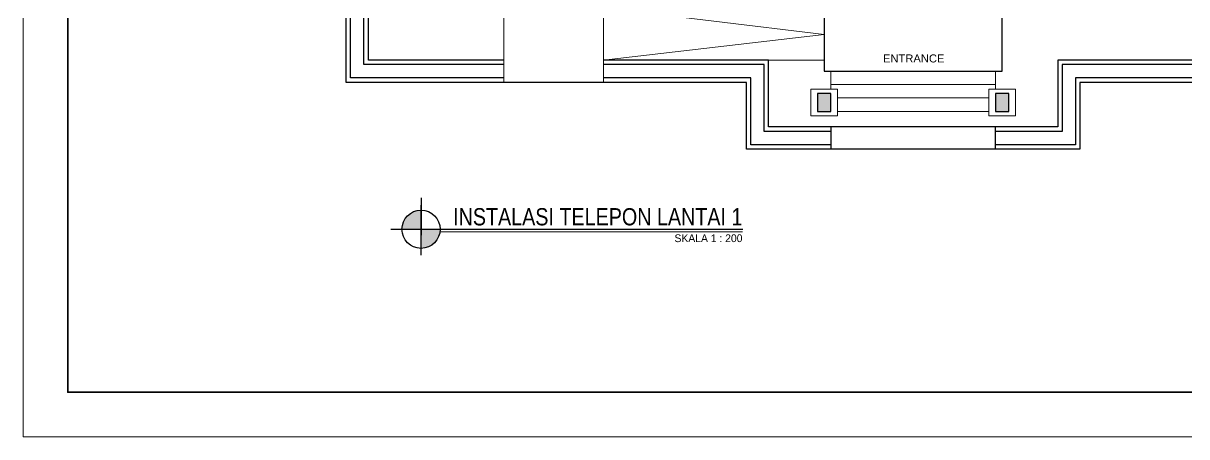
# Model space of a CAD drawing. Header units: millimetres. Extents: x -11 to 37583, y -101 to 28664.
# Drawn here: x 2857 to 8088, y 17664 to 19522 of the extents above; entities that cross this region are included whole.
import ezdxf
from ezdxf.enums import TextEntityAlignment as Align

# ---------------------------------------------------------------- set-up
doc = ezdxf.new("R2010")
doc.units = ezdxf.units.MM
doc.layers.add('D1', color=1, linetype='Continuous')
doc.layers.add('HT', color=8, linetype='Continuous')
for name, color, linetype, lineweight in [('DENAH', 7, 'Continuous', 0), ('GRS KOP', 1, 'Continuous', 35), ('KOLOM', 1, 'Continuous', 30), ('kop', 7, 'Continuous', 20), ('lan', 7, 'Continuous', 15), ('not', 7, 'Continuous', 20), ('sol kol', 8, 'Continuous', 0)]:
    doc.layers.add(name, color=color, linetype=linetype, lineweight=lineweight)
doc.styles.add('BARU', font='complex.shx')
doc.styles.add('NOT', font='ARIALN.TTF')
doc.styles.get("Standard").update_dxf_attribs({"font": 'arial.ttf'})
doc.styles.add('style2', font='verdana.ttf')

# ---------------------------------------------------------------- blocks, each defined once
blk = doc.blocks.new('K1')
at = {"layer": 'KOLOM'}
blk.add_lwpolyline([(0.2, 0.15), (-0.2, 0.15), (-0.2, -0.15), (0.2, -0.15), (0.2, 0.15)], dxfattribs=at)
blk = doc.blocks.new('NOTASI RUANG')
at = {"layer": 'not'}
for height, p in [(0.26, (-0.011, 0.3)), (0.175, (-0.009, -0.017))]:
    blk.add_attdef('RUANG', text='', height=height, dxfattribs=at).set_placement(p, align=Align.MIDDLE_CENTER)
blk = doc.blocks.new('kop')
at = {"layer": 'GRS KOP'}
blk.add_lwpolyline([(1, 54), (83, 54), (83, 1), (1, 1)], close=True, dxfattribs=at)
at = {"layer": 'kop', "color": 7}
for p, q in [((0, 55), (0, 0)), ((0, 0), (84, 0))]:
    blk.add_line(p, q, dxfattribs=at)
at = {"layer": 'kop', "style": 'BARU', "flags": 4}
for p, height in [((73.8, 5.4), 0.35), ((80.303, 5.382), 0.25), ((73.8, 4.9), 0.35), ((80.303, 4.882), 0.25), ((73.8, 4.4), 0.35), ((80.303, 4.382), 0.25)]:
    blk.add_attdef('-', p, '', height=height, dxfattribs=at)
at = {"layer": 'kop', "flags": 4}
for tag, p in [('AR-00', (78.057, 2.648)), ('00', (81.238, 2.647))]:
    blk.add_attdef(tag, text='', height=0.35, dxfattribs=at).set_placement(p, align=Align.MIDDLE)

msp = doc.modelspace()

# ---------------------------------------------------------------- hatches: boundary and pattern name
at = {"layer": 'DENAH'}
for points in [[(4559.3, 18596.2), (4645.8, 18596.2), (4645.8, 18682.1, 0.416242)], [(4732.3, 18596.2), (4645.8, 18596.2), (4645.8, 18510.3, 0.416242)]]:
    msp.add_hatch(color=256, dxfattribs=at).paths.add_polyline_path(points)
at = {"layer": 'sol kol'}
for points in [[(6428.2, 19205.9), (6428.2, 19125.9), (6488.2, 19125.9), (6488.2, 19205.9)], [(7228.2, 19205.9), (7228.2, 19125.9), (7288.2, 19125.9), (7288.2, 19205.9)]]:
    msp.add_hatch(color=256, dxfattribs=at).paths.add_polyline_path(points)

# ---------------------------------------------------------------- linework, layer by layer
for p, q in [((4308.2, 19255.9), (4308.2, 22155.9)), ((4328.2, 19275.9), (4328.2, 22135.9)), ((4388.2, 19335.9), (4388.2, 22075.9)), ((4408.2, 19355.9), (4408.2, 22055.9)), ((6458.2, 19565.9), (6458.2, 19305.9)), ((7258.2, 19305.9), (7258.2, 19565.9)), ((5017.2, 19335.9), (4388.2, 19335.9)), ((5017.2, 19355.9), (4408.2, 19355.9)), ((6208.2, 19355.9), (5466.2, 19355.9)), ((6208.2, 19055.9), (6208.2, 19355.9)), ((6458.2, 19305.9), (7258.2, 19305.9)), ((9273.2, 19355.9), (7508.2, 19355.9)), ((7508.2, 19355.9), (7508.2, 19055.9)), ((9273.2, 19335.9), (7528.2, 19335.9)), ((7528.2, 19335.9), (7528.2, 19035.9)), ((6108.2, 19255.9), (4308.2, 19255.9)), ((5017.2, 19275.9), (4328.2, 19275.9)), ((6108.2, 18955.9), (6108.2, 19255.9)), ((9273.2, 19275.9), (7588.2, 19275.9)), ((7588.2, 19275.9), (7588.2, 18975.9)), ((9608.2, 19255.9), (7608.2, 19255.9)), ((7608.2, 19255.9), (7608.2, 18955.9)), ((7508.2, 19055.9), (6208.2, 19055.9)), ((6488.2, 19055.9), (6488.2, 18955.9)), ((7228.2, 18955.9), (7228.2, 19055.9)), ((7528.2, 19035.9), (7228.2, 19035.9)), ((7608.2, 18955.9), (6108.2, 18955.9)), ((7588.2, 18975.9), (7228.2, 18975.9))]:
    msp.add_line(p, q)
for points in [[(6488.2, 19035.9), (6188.2, 19035.9), (6188.2, 19335.9), (5466.2, 19335.9)], [(6488.2, 18975.9), (6128.2, 18975.9), (6128.2, 19275.9), (5466.2, 19275.9)]]:
    msp.add_lwpolyline(points)
at = {"layer": 'D1', "color": 7, "const_width": 5.42}
msp.add_lwpolyline([(4731.1, 18584.4), (6092.1, 18584.4)], dxfattribs=at)
at = {"layer": 'D1', "color": 7}
msp.add_circle((4645.2, 18596.2), 85.9, dxfattribs=at)
at = {"layer": 'HT'}
for p, q in [((4645.8, 18737), (4645.8, 18569.2)), ((4645.8, 18479.4), (4645.8, 18704.9)), ((4509.6, 18596.2), (6092.1, 18596.2))]:
    msp.add_line(p, q, dxfattribs=at)
at = {"layer": 'kop', "color": 7}
for p, q in [((2856.5, 28663.9), (2856.5, 17663.9)), ((2856.5, 17663.9), (19656.5, 17663.9))]:
    msp.add_line(p, q, dxfattribs=at)
at = {"layer": 'lan'}
for p, q in [((5017.2, 19590.9), (5017.2, 19255.9)), ((5466.2, 19590.9), (5466.2, 19255.9)), ((5658.2, 19355.9), (6458.2, 19355.9)), ((6488.2, 19225.9), (6488.2, 19305.9)), ((7228.2, 19225.9), (7228.2, 19305.9)), ((7228.2, 19245.9), (6488.2, 19245.9)), ((7198.2, 19185.9), (6518.2, 19185.9)), ((6518.2, 19125.9), (7198.2, 19125.9))]:
    msp.add_line(p, q, dxfattribs=at)
msp.add_lwpolyline([(5466.2, 19590.9), (6458.2, 19470.9), (5466.2, 19355.9)], dxfattribs=at)
for points in [[(6398.2, 19105.9), (6518.2, 19105.9), (6518.2, 19225.9), (6398.2, 19225.9)], [(7198.2, 19105.9), (7318.2, 19105.9), (7318.2, 19225.9), (7198.2, 19225.9)]]:
    msp.add_lwpolyline(points, close=True, dxfattribs=at)

# ---------------------------------------------------------------- block references
ref = msp.add_blockref('NOTASI RUANG', (6862.2, 19318.1), dxfattribs=dict(xscale=151.7750944366926, yscale=151.7750944366926, zscale=151.775094436689))
ref.add_attrib('RUANG', 'ENTRANCE', dxfattribs={"layer": 'not', "height": 36}).set_placement((6860.5, 19363.6), align=Align.MIDDLE_CENTER)
at = {"layer": 'KOLOM', "xscale": 200, "yscale": 200, "zscale": 200, "rotation": 90}
for p in [(6458.2, 19165.9), (7258.2, 19165.9)]:
    msp.add_blockref('K1', p, dxfattribs=at)
at = {"layer": 'kop', "xscale": 200, "yscale": 200, "zscale": 200}
msp.add_blockref('kop', (2856.5, 17663.9), dxfattribs=at)

# ---------------------------------------------------------------- texts
at = {"color": 0}
for s, insert, char_height, width, attachment_point, style in [('INSTALASI TELEPON LANTAI 1', (4789.4, 18690.9), 77.414, 2287.765, 1, 'NOT'), ('{\\fCentury Gothic|b0|i0|c0|p34;SKALA 1 : 200}', (6090.5, 18573.1), 34.836, 386.369, 3, 'style2')]:
    msp.add_mtext(s, dxfattribs=dict(at, insert=insert, char_height=char_height, width=width, attachment_point=attachment_point, style=style))

doc.saveas('drawing.dxf')
